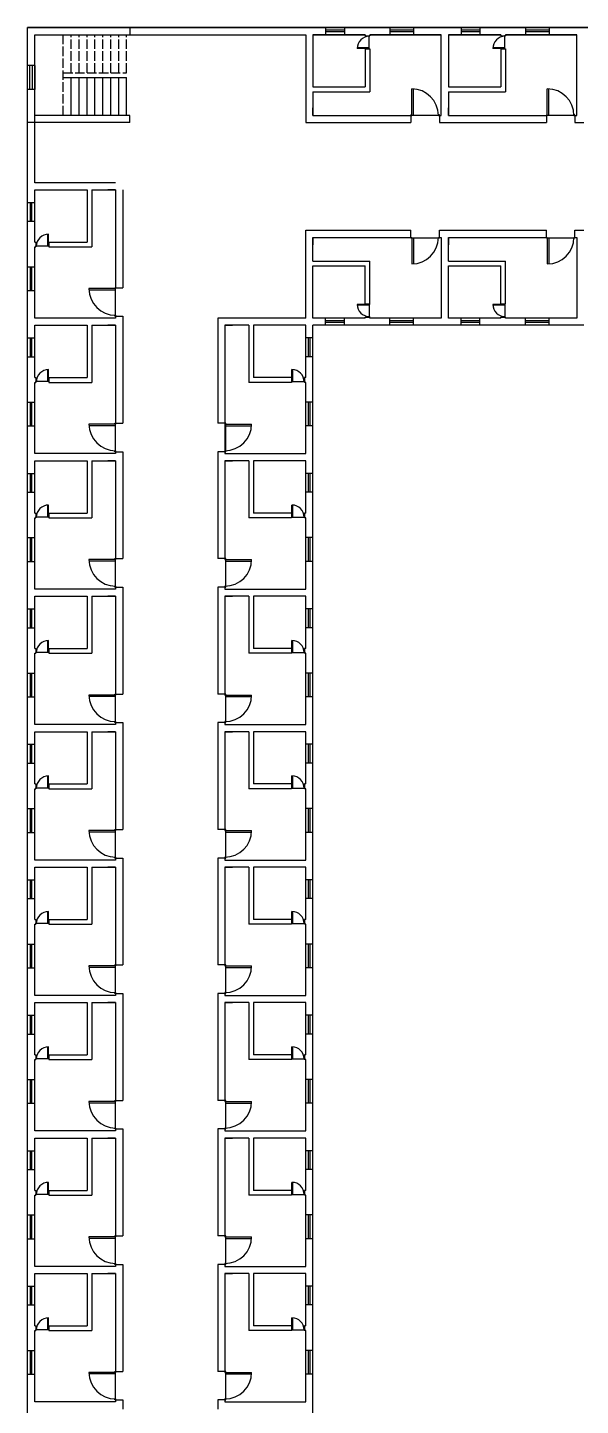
# Model space of a CAD drawing. Header units: inches. Extents: x 2900 to 18472, y 1216 to 4690.
# Drawn here: x 16672 to 17369, y 2832 to 4571 of the extents above; entities that cross this region are included whole.
import ezdxf

# ---------------------------------------------------------------- set-up
doc = ezdxf.new("R2010")
doc.units = ezdxf.units.IN
doc.header["$MEASUREMENT"] = 0
doc.linetypes.add('ACAD_ISO02W100', pattern=[15, 12, -3])
for name, color, linetype in [('Door', 32, 'Continuous'), ('Stairs', 3, 'Continuous'), ('Ventilator', 160, 'Continuous'), ('Windows', 10, 'Continuous')]:
    doc.layers.add(name, color=color, linetype=linetype)

msp = doc.modelspace()

# ---------------------------------------------------------------- linework, layer by layer
for p, q in [((16671.841, 4570.8757), (18471.841, 4570.8757)), ((16671.841, 1570.4378), (16671.841, 4570.8757)), ((18471.841, 4570.8757), (16671.841, 4570.8757)), ((16680.841, 4471), (16680.841, 4561.8757)), ((17022.841, 4561.8757), (17022.841, 4450.8757)), ((17097.841, 4561.8757), (17031.841, 4561.8757)), ((17031.841, 4561.8757), (17031.841, 4531.8757)), ((17031.841, 4561.8757), (17031.841, 4495.8757)), ((17097.841, 4561.8757), (17097.841, 4560.4089)), ((17097.841, 4560.4089), (17103.841, 4560.4089)), ((17103.841, 4561.8757), (17103.841, 4560.4089)), ((17268.841, 4561.8757), (17268.841, 4560.4089)), ((17268.841, 4560.4089), (17274.841, 4560.4089)), ((17274.841, 4561.8757), (17274.841, 4560.4089)), ((17097.841, 4543.8757), (17097.841, 4495.8757)), ((17097.841, 4543.8757), (17103.841, 4543.8757)), ((17103.841, 4543.8757), (17103.841, 4489.8757)), ((17268.841, 4543.8757), (17268.841, 4495.8757)), ((17268.841, 4543.8757), (17274.841, 4543.8757)), ((17274.841, 4543.8757), (17274.841, 4489.8757)), ((17031.841, 4535.3305), (17031.841, 4531.8757)), ((17031.841, 4495.8757), (17097.841, 4495.8757)), ((17031.841, 4489.8757), (17103.841, 4489.8757)), ((17202.841, 4495.8757), (17268.841, 4495.8757)), ((17202.841, 4489.8757), (17274.841, 4489.8757)), ((17031.841, 4459.8757), (17031.841, 4469.4232)), ((17155.347, 4459.8757), (17155.347, 4450.8757)), ((17191.347, 4459.8757), (17191.347, 4450.8757)), ((17202.841, 4459.8757), (17202.841, 4469.4232)), ((17326.347, 4459.8757), (17326.347, 4450.8757)), ((17362.347, 4459.8757), (17362.347, 4450.8757)), ((16746.841, 4366), (16746.841, 4300)), ((16752.841, 4366), (16752.841, 4294)), ((16782.841, 4366), (16773.2934, 4366)), ((17022.841, 4204), (17022.841, 4315)), ((17155.347, 4306), (17155.347, 4315)), ((17191.347, 4306), (17191.347, 4315)), ((17326.347, 4306), (17326.347, 4315)), ((17362.347, 4306), (17362.347, 4315)), ((16680.841, 4300), (16682.3078, 4300)), ((16682.3078, 4300), (16682.3078, 4294)), ((16698.841, 4300), (16746.841, 4300)), ((16698.841, 4300), (16698.841, 4294)), ((17031.841, 4306), (17031.841, 4296.4524)), ((17202.841, 4306), (17202.841, 4296.4524)), ((16680.841, 4294), (16682.3078, 4294)), ((16698.841, 4294), (16752.841, 4294)), ((17031.841, 4276), (17103.841, 4276)), ((17031.841, 4204), (17031.841, 4270)), ((17031.841, 4270), (17097.841, 4270)), ((17097.841, 4222), (17097.841, 4270)), ((17103.841, 4222), (17103.841, 4276)), ((17202.841, 4276), (17274.841, 4276)), ((17202.841, 4270), (17268.841, 4270)), ((17268.841, 4222), (17268.841, 4270)), ((17274.841, 4222), (17274.841, 4276)), ((16782.841, 4242.494), (16791.841, 4242.494)), ((17031.841, 4204), (17031.841, 4234)), ((17031.841, 4230.5452), (17031.841, 4234)), ((17097.841, 4222), (17103.841, 4222)), ((17268.841, 4222), (17274.841, 4222)), ((16746.841, 4195), (16746.841, 4129)), ((16752.841, 4195), (16752.841, 4123)), ((16782.841, 4195), (16773.2934, 4195)), ((16782.841, 4206.494), (16791.841, 4206.494)), ((17022.841, 4204), (16911.841, 4204)), ((16920.841, 4195), (16930.3886, 4195)), ((16950.841, 4195), (16950.841, 4123)), ((16956.841, 4195), (16956.841, 4129)), ((17022.841, 4195), (16992.841, 4195)), ((17022.841, 4129), (17022.841, 4195)), ((17097.841, 4204), (17031.841, 4204)), ((17097.841, 4204), (17097.841, 4205.4668)), ((17097.841, 4205.4668), (17103.841, 4205.4668)), ((17103.841, 4204), (17103.841, 4205.4668)), ((17268.841, 4204), (17268.841, 4205.4668)), ((17268.841, 4205.4668), (17274.841, 4205.4668)), ((17274.841, 4204), (17274.841, 4205.4668)), ((17031.841, 2032), (17031.841, 4179.1055)), ((16680.841, 4129), (16682.3078, 4129)), ((16680.841, 4123), (16682.3078, 4123)), ((16682.3078, 4129), (16682.3078, 4123)), ((16698.841, 4129), (16746.841, 4129)), ((16698.841, 4129), (16698.841, 4123)), ((16698.841, 4123), (16752.841, 4123)), ((17004.841, 4123), (16950.841, 4123)), ((17004.841, 4129), (16956.841, 4129)), ((17004.841, 4129), (17004.841, 4123)), ((17022.841, 4129), (17021.3742, 4129)), ((17021.3742, 4129), (17021.3742, 4123)), ((17022.841, 4123), (17021.3742, 4123)), ((16782.841, 4071.494), (16791.841, 4071.494)), ((16920.841, 4071.494), (16911.841, 4071.494)), ((16782.841, 4035.494), (16791.841, 4035.494)), ((16920.841, 4035.494), (16911.841, 4035.494)), ((16746.841, 4024), (16746.841, 3958)), ((16752.841, 4024), (16752.841, 3952)), ((16782.841, 4024), (16773.2934, 4024)), ((16920.841, 4024), (16930.3886, 4024)), ((16950.841, 4024), (16950.841, 3952)), ((16956.841, 4024), (16956.841, 3958)), ((16680.841, 3958), (16682.3078, 3958)), ((16680.841, 3952), (16682.3078, 3952)), ((16682.3078, 3958), (16682.3078, 3952)), ((16698.841, 3958), (16746.841, 3958)), ((16698.841, 3958), (16698.841, 3952)), ((16698.841, 3952), (16752.841, 3952)), ((17004.841, 3952), (16950.841, 3952)), ((17004.841, 3958), (16956.841, 3958)), ((17004.841, 3958), (17004.841, 3952)), ((17022.841, 3958), (17021.3742, 3958)), ((17021.3742, 3958), (17021.3742, 3952)), ((17022.841, 3952), (17021.3742, 3952)), ((16782.841, 3900.494), (16791.841, 3900.494)), ((16920.841, 3900.494), (16911.841, 3900.494)), ((16782.841, 3864.494), (16791.841, 3864.494)), ((16920.841, 3864.494), (16911.841, 3864.494)), ((16746.841, 3853), (16746.841, 3787)), ((16752.841, 3853), (16752.841, 3781)), ((16782.841, 3853), (16773.2934, 3853)), ((16920.841, 3853), (16930.3886, 3853)), ((16950.841, 3853), (16950.841, 3781)), ((16956.841, 3853), (16956.841, 3787)), ((16680.841, 3787), (16682.3078, 3787)), ((16680.841, 3781), (16682.3078, 3781)), ((16682.3078, 3787), (16682.3078, 3781)), ((16698.841, 3787), (16746.841, 3787)), ((16698.841, 3787), (16698.841, 3781)), ((16698.841, 3781), (16752.841, 3781)), ((17004.841, 3781), (16950.841, 3781)), ((17004.841, 3787), (16956.841, 3787)), ((17004.841, 3787), (17004.841, 3781)), ((17022.841, 3787), (17021.3742, 3787)), ((17021.3742, 3787), (17021.3742, 3781)), ((17022.841, 3781), (17021.3742, 3781)), ((16782.841, 3729.494), (16791.841, 3729.494)), ((16920.841, 3729.494), (16911.841, 3729.494)), ((16782.841, 3693.494), (16791.841, 3693.494)), ((16920.841, 3693.494), (16911.841, 3693.494)), ((16746.841, 3682), (16746.841, 3616)), ((16752.841, 3682), (16752.841, 3610)), ((16782.841, 3682), (16773.2934, 3682)), ((16920.841, 3682), (16930.3886, 3682)), ((16950.841, 3682), (16950.841, 3610)), ((16956.841, 3682), (16956.841, 3616)), ((16680.841, 3616), (16682.3078, 3616)), ((16680.841, 3610), (16682.3078, 3610)), ((16682.3078, 3616), (16682.3078, 3610)), ((16698.841, 3616), (16746.841, 3616)), ((16698.841, 3616), (16698.841, 3610)), ((16698.841, 3610), (16752.841, 3610)), ((17004.841, 3610), (16950.841, 3610)), ((17004.841, 3616), (16956.841, 3616)), ((17004.841, 3616), (17004.841, 3610)), ((17022.841, 3616), (17021.3742, 3616)), ((17021.3742, 3616), (17021.3742, 3610)), ((17022.841, 3610), (17021.3742, 3610)), ((16782.841, 3558.494), (16791.841, 3558.494)), ((16920.841, 3558.494), (16911.841, 3558.494)), ((16782.841, 3522.494), (16791.841, 3522.494)), ((16920.841, 3522.494), (16911.841, 3522.494)), ((16746.841, 3511), (16746.841, 3445)), ((16752.841, 3511), (16752.841, 3439)), ((16782.841, 3511), (16773.2934, 3511)), ((16920.841, 3511), (16930.3886, 3511)), ((16950.841, 3511), (16950.841, 3439)), ((16956.841, 3511), (16956.841, 3445)), ((16680.841, 3445), (16682.3078, 3445)), ((16682.3078, 3445), (16682.3078, 3439)), ((16698.841, 3445), (16746.841, 3445)), ((16698.841, 3445), (16698.841, 3439)), ((17004.841, 3445), (16956.841, 3445)), ((17004.841, 3445), (17004.841, 3439)), ((17022.841, 3445), (17021.3742, 3445)), ((17021.3742, 3445), (17021.3742, 3439)), ((16680.841, 3439), (16682.3078, 3439)), ((16698.841, 3439), (16752.841, 3439)), ((17004.841, 3439), (16950.841, 3439)), ((17022.841, 3439), (17021.3742, 3439)), ((16782.841, 3387.494), (16791.841, 3387.494)), ((16920.841, 3387.494), (16911.841, 3387.494)), ((16746.841, 3340), (16746.841, 3274)), ((16752.841, 3340), (16752.841, 3268)), ((16782.841, 3340), (16773.2934, 3340)), ((16782.841, 3351.494), (16791.841, 3351.494)), ((16920.841, 3351.494), (16911.841, 3351.494)), ((16920.841, 3340), (16930.3886, 3340)), ((16950.841, 3340), (16950.841, 3268)), ((16956.841, 3340), (16956.841, 3274)), ((16680.841, 3274), (16682.3078, 3274)), ((16682.3078, 3274), (16682.3078, 3268)), ((16698.841, 3274), (16746.841, 3274)), ((16698.841, 3274), (16698.841, 3268)), ((17004.841, 3274), (16956.841, 3274)), ((17004.841, 3274), (17004.841, 3268)), ((17022.841, 3274), (17021.3742, 3274)), ((17021.3742, 3274), (17021.3742, 3268)), ((16680.841, 3268), (16682.3078, 3268)), ((16698.841, 3268), (16752.841, 3268)), ((17004.841, 3268), (16950.841, 3268)), ((17022.841, 3268), (17021.3742, 3268)), ((16782.841, 3216.494), (16791.841, 3216.494)), ((16920.841, 3216.494), (16911.841, 3216.494)), ((16746.841, 3169), (16746.841, 3103)), ((16752.841, 3169), (16752.841, 3097)), ((16782.841, 3169), (16773.2934, 3169)), ((16782.841, 3180.494), (16791.841, 3180.494)), ((16920.841, 3180.494), (16911.841, 3180.494)), ((16920.841, 3169), (16930.3886, 3169)), ((16950.841, 3169), (16950.841, 3097)), ((16956.841, 3169), (16956.841, 3103)), ((16680.841, 3103), (16682.3078, 3103)), ((16680.841, 3097), (16682.3078, 3097)), ((16682.3078, 3103), (16682.3078, 3097)), ((16698.841, 3103), (16746.841, 3103)), ((16698.841, 3103), (16698.841, 3097)), ((16698.841, 3097), (16752.841, 3097)), ((17004.841, 3097), (16950.841, 3097)), ((17004.841, 3103), (16956.841, 3103)), ((17004.841, 3103), (17004.841, 3097)), ((17022.841, 3103), (17021.3742, 3103)), ((17021.3742, 3103), (17021.3742, 3097)), ((17022.841, 3097), (17021.3742, 3097)), ((16782.841, 3045.494), (16791.841, 3045.494)), ((16920.841, 3045.494), (16911.841, 3045.494)), ((16782.841, 3009.494), (16791.841, 3009.494)), ((16920.841, 3009.494), (16911.841, 3009.494)), ((16746.841, 2998), (16746.841, 2932)), ((16752.841, 2998), (16752.841, 2926)), ((16782.841, 2998), (16773.2934, 2998)), ((16920.841, 2998), (16930.3886, 2998)), ((16950.841, 2998), (16950.841, 2926)), ((16956.841, 2998), (16956.841, 2932)), ((16680.841, 2932), (16682.3078, 2932)), ((16680.841, 2926), (16682.3078, 2926)), ((16682.3078, 2932), (16682.3078, 2926)), ((16698.841, 2932), (16746.841, 2932)), ((16698.841, 2932), (16698.841, 2926)), ((16698.841, 2926), (16752.841, 2926)), ((17004.841, 2926), (16950.841, 2926)), ((17004.841, 2932), (16956.841, 2932)), ((17004.841, 2932), (17004.841, 2926)), ((17022.841, 2932), (17021.3742, 2932)), ((17021.3742, 2932), (17021.3742, 2926)), ((17022.841, 2926), (17021.3742, 2926)), ((16782.841, 2874.494), (16791.841, 2874.494)), ((16920.841, 2874.494), (16911.841, 2874.494)), ((16782.841, 2838.494), (16791.841, 2838.494)), ((16920.841, 2838.494), (16911.841, 2838.494))]:
    msp.add_line(p, q)
for points in [[(16680.841, 4561.8757), (16746.841, 4561.8757)], [(16752.841, 4561.8757), (16782.841, 4561.8757)], [(16791.841, 4561.8757), (16920.841, 4561.8757)], [(16920.841, 4570.8757), (18111.841, 4570.8757)], [(16920.841, 4561.8757), (17022.841, 4561.8757)], [(17202.841, 4570.8757), (17031.841, 4570.8757)], [(17031.841, 4561.8757), (17097.841, 4561.8757)], [(17103.841, 4561.8757), (17193.841, 4561.8757)], [(17193.841, 4459.8757), (17193.841, 4561.8757), (17103.841, 4561.8757)], [(17373.841, 4570.8757), (17202.841, 4570.8757)], [(17202.841, 4561.8757), (17268.841, 4561.8757)], [(17268.841, 4561.8757), (17202.841, 4561.8757), (17202.841, 4531.8757)], [(17202.841, 4561.8757), (17202.841, 4495.8757)], [(17274.841, 4561.8757), (17364.841, 4561.8757)], [(17364.841, 4459.8757), (17364.841, 4561.8757), (17274.841, 4561.8757)], [(16671.841, 4366), (16671.841, 4537)], [(17202.841, 4535.3305), (17202.841, 4531.8757)], [(17031.841, 4489.8757), (17031.841, 4459.8757)], [(17202.841, 4489.8757), (17202.841, 4459.8757)], [(16782.841, 4375), (16680.841, 4375), (16680.841, 4465)], [(17031.841, 4469.4232), (17031.841, 4459.8757), (17103.841, 4459.8757)], [(17103.841, 4459.8757), (17156.5689, 4459.8757)], [(17190.1457, 4459.8757), (17193.841, 4459.8757)], [(17202.841, 4469.4232), (17202.841, 4459.8757), (17274.841, 4459.8757)], [(17274.841, 4459.8757), (17327.5689, 4459.8757)], [(17361.1457, 4459.8757), (17364.841, 4459.8757)], [(17022.841, 4450.8757), (17155.347, 4450.8757)], [(17191.347, 4450.8757), (17202.841, 4450.8757)], [(17202.841, 4450.8757), (17326.347, 4450.8757)], [(17362.347, 4450.8757), (17373.841, 4450.8757)], [(16671.841, 4195), (16671.841, 4366)], [(16680.841, 4300), (16680.841, 4366), (16710.841, 4366)], [(16680.841, 4366), (16746.841, 4366)], [(16707.3862, 4366), (16710.841, 4366)], [(16752.841, 4366), (16782.841, 4366)], [(16773.2934, 4366), (16782.841, 4366), (16782.841, 4294)], [(16791.841, 4366), (16791.841, 4242.494)], [(17022.841, 4315), (17155.347, 4315)], [(17191.347, 4315), (17202.841, 4315)], [(17202.841, 4315), (17326.347, 4315)], [(17362.347, 4315), (17373.841, 4315)], [(17031.841, 4276), (17031.841, 4306)], [(17031.841, 4296.4524), (17031.841, 4306), (17103.841, 4306)], [(17193.841, 4306), (17193.841, 4204), (17103.841, 4204)], [(17103.841, 4306), (17156.5689, 4306)], [(17190.1457, 4306), (17193.841, 4306)], [(17202.841, 4276), (17202.841, 4306)], [(17202.841, 4296.4524), (17202.841, 4306), (17274.841, 4306)], [(17364.841, 4306), (17364.841, 4204), (17274.841, 4204)], [(17274.841, 4306), (17327.5689, 4306)], [(17361.1457, 4306), (17364.841, 4306)], [(16782.841, 4204), (16680.841, 4204), (16680.841, 4294)], [(16782.841, 4294), (16782.841, 4241.2721)], [(17202.841, 4204), (17202.841, 4270)], [(17268.841, 4204), (17202.841, 4204), (17202.841, 4234)], [(17202.841, 4230.5452), (17202.841, 4234)], [(16671.841, 4024), (16671.841, 4195)], [(16680.841, 4129), (16680.841, 4195), (16710.841, 4195)], [(16680.841, 4195), (16746.841, 4195)], [(16707.3862, 4195), (16710.841, 4195)], [(16752.841, 4195), (16782.841, 4195)], [(16773.2934, 4195), (16782.841, 4195), (16782.841, 4123)], [(16782.841, 4207.6953), (16782.841, 4204)], [(16791.841, 4206.494), (16791.841, 4195)], [(16791.841, 4195), (16791.841, 4071.494)], [(16911.841, 4204), (16911.841, 4195)], [(16911.841, 4195), (16911.841, 4071.494)], [(16950.841, 4195), (16920.841, 4195)], [(16920.841, 4195), (16920.841, 4195), (16920.841, 4033)], [(17022.841, 4195), (16956.841, 4195)], [(16996.2958, 4195), (16992.841, 4195)], [(17031.841, 4024), (17031.841, 4195)], [(17202.841, 4195), (17031.841, 4195)], [(17373.841, 4195), (17202.841, 4195)], [(16782.841, 4033), (16680.841, 4033), (16680.841, 4123)], [(16782.841, 4123), (16782.841, 4070.2721)], [(16920.841, 4033), (17022.841, 4033), (17022.841, 4123)], [(16920.841, 4123), (16920.841, 4070.2721)], [(16782.841, 4036.6953), (16782.841, 4033)], [(16791.841, 4035.494), (16791.841, 4024)], [(16911.841, 4035.494), (16911.841, 4024)], [(16920.841, 4036.6953), (16920.841, 4033)], [(16671.841, 3853), (16671.841, 4024)], [(16680.841, 3958), (16680.841, 4024), (16710.841, 4024)], [(16680.841, 4024), (16746.841, 4024)], [(16707.3862, 4024), (16710.841, 4024)], [(16752.841, 4024), (16782.841, 4024)], [(16773.2934, 4024), (16782.841, 4024), (16782.841, 3952)], [(16791.841, 4024), (16791.841, 3900.494)], [(16911.841, 4024), (16911.841, 3900.494)], [(16950.841, 4024), (16920.841, 4024)], [(16930.3886, 4024), (16920.841, 4024), (16920.841, 3952)], [(17022.841, 4024), (16956.841, 4024)], [(17022.841, 3958), (17022.841, 4024), (16992.841, 4024)], [(16996.2958, 4024), (16992.841, 4024)], [(17031.841, 3853), (17031.841, 4024)], [(16782.841, 3862), (16680.841, 3862), (16680.841, 3952)], [(16782.841, 3952), (16782.841, 3899.2721)], [(16920.841, 3862), (17022.841, 3862), (17022.841, 3952)], [(16920.841, 3952), (16920.841, 3899.2721)], [(16782.841, 3865.6953), (16782.841, 3862)], [(16791.841, 3864.494), (16791.841, 3853)], [(16911.841, 3864.494), (16911.841, 3853)], [(16920.841, 3865.6953), (16920.841, 3862)], [(16671.841, 3682), (16671.841, 3853)], [(16680.841, 3787), (16680.841, 3853), (16710.841, 3853)], [(16680.841, 3853), (16746.841, 3853)], [(16707.3862, 3853), (16710.841, 3853)], [(16752.841, 3853), (16782.841, 3853)], [(16773.2934, 3853), (16782.841, 3853), (16782.841, 3781)], [(16791.841, 3853), (16791.841, 3729.494)], [(16911.841, 3853), (16911.841, 3729.494)], [(16950.841, 3853), (16920.841, 3853)], [(16930.3886, 3853), (16920.841, 3853), (16920.841, 3781)], [(17022.841, 3853), (16956.841, 3853)], [(17022.841, 3787), (17022.841, 3853), (16992.841, 3853)], [(16996.2958, 3853), (16992.841, 3853)], [(17031.841, 3682), (17031.841, 3853)], [(16782.841, 3691), (16680.841, 3691), (16680.841, 3781)], [(16782.841, 3781), (16782.841, 3728.2721)], [(16920.841, 3691), (17022.841, 3691), (17022.841, 3781)], [(16920.841, 3781), (16920.841, 3728.2721)], [(16782.841, 3694.6953), (16782.841, 3691)], [(16791.841, 3693.494), (16791.841, 3682)], [(16911.841, 3693.494), (16911.841, 3682)], [(16920.841, 3694.6953), (16920.841, 3691)], [(16671.841, 3511), (16671.841, 3682)], [(16680.841, 3616), (16680.841, 3682), (16710.841, 3682)], [(16680.841, 3682), (16746.841, 3682)], [(16707.3862, 3682), (16710.841, 3682)], [(16752.841, 3682), (16782.841, 3682)], [(16773.2934, 3682), (16782.841, 3682), (16782.841, 3610)], [(16791.841, 3682), (16791.841, 3558.494)], [(16911.841, 3682), (16911.841, 3558.494)], [(16950.841, 3682), (16920.841, 3682)], [(16930.3886, 3682), (16920.841, 3682), (16920.841, 3610)], [(17022.841, 3682), (16956.841, 3682)], [(17022.841, 3616), (17022.841, 3682), (16992.841, 3682)], [(16996.2958, 3682), (16992.841, 3682)], [(17031.841, 3511), (17031.841, 3682)], [(16782.841, 3520), (16680.841, 3520), (16680.841, 3610)], [(16782.841, 3610), (16782.841, 3557.2721)], [(16920.841, 3520), (17022.841, 3520), (17022.841, 3610)], [(16920.841, 3610), (16920.841, 3557.2721)], [(16782.841, 3523.6953), (16782.841, 3520)], [(16791.841, 3522.494), (16791.841, 3511)], [(16911.841, 3522.494), (16911.841, 3511)], [(16920.841, 3523.6953), (16920.841, 3520)], [(16671.841, 3340), (16671.841, 3511)], [(16680.841, 3445), (16680.841, 3511), (16710.841, 3511)], [(16680.841, 3511), (16746.841, 3511)], [(16707.3862, 3511), (16710.841, 3511)], [(16752.841, 3511), (16782.841, 3511)], [(16773.2934, 3511), (16782.841, 3511), (16782.841, 3439)], [(16791.841, 3511), (16791.841, 3387.494)], [(16911.841, 3511), (16911.841, 3387.494)], [(16950.841, 3511), (16920.841, 3511)], [(16930.3886, 3511), (16920.841, 3511), (16920.841, 3439)], [(17022.841, 3511), (16956.841, 3511)], [(17022.841, 3445), (17022.841, 3511), (16992.841, 3511)], [(16996.2958, 3511), (16992.841, 3511)], [(17031.841, 3340), (17031.841, 3511)], [(16782.841, 3349), (16680.841, 3349), (16680.841, 3439)], [(16782.841, 3439), (16782.841, 3386.2721)], [(16920.841, 3349), (17022.841, 3349), (17022.841, 3439)], [(16920.841, 3439), (16920.841, 3386.2721)], [(16671.841, 3169), (16671.841, 3340)], [(16680.841, 3274), (16680.841, 3340), (16710.841, 3340)], [(16680.841, 3340), (16746.841, 3340)], [(16707.3862, 3340), (16710.841, 3340)], [(16752.841, 3340), (16782.841, 3340)], [(16773.2934, 3340), (16782.841, 3340), (16782.841, 3268)], [(16782.841, 3352.6953), (16782.841, 3349)], [(16791.841, 3351.494), (16791.841, 3340)], [(16791.841, 3340), (16791.841, 3216.494)], [(16911.841, 3351.494), (16911.841, 3340)], [(16911.841, 3340), (16911.841, 3216.494)], [(16920.841, 3352.6953), (16920.841, 3349)], [(16950.841, 3340), (16920.841, 3340)], [(16930.3886, 3340), (16920.841, 3340), (16920.841, 3268)], [(17022.841, 3340), (16956.841, 3340)], [(17022.841, 3274), (17022.841, 3340), (16992.841, 3340)], [(16996.2958, 3340), (16992.841, 3340)], [(17031.841, 3169), (17031.841, 3340)], [(16782.841, 3178), (16680.841, 3178), (16680.841, 3268)], [(16782.841, 3268), (16782.841, 3215.2721)], [(16920.841, 3178), (17022.841, 3178), (17022.841, 3268)], [(16920.841, 3268), (16920.841, 3215.2721)], [(16671.841, 2998), (16671.841, 3169)], [(16680.841, 3103), (16680.841, 3169), (16710.841, 3169)], [(16680.841, 3169), (16746.841, 3169)], [(16707.3862, 3169), (16710.841, 3169)], [(16752.841, 3169), (16782.841, 3169)], [(16773.2934, 3169), (16782.841, 3169), (16782.841, 3097)], [(16782.841, 3181.6953), (16782.841, 3178)], [(16791.841, 3180.494), (16791.841, 3169)], [(16791.841, 3169), (16791.841, 3045.494)], [(16911.841, 3180.494), (16911.841, 3169)], [(16911.841, 3169), (16911.841, 3045.494)], [(16920.841, 3181.6953), (16920.841, 3178)], [(16950.841, 3169), (16920.841, 3169)], [(16930.3886, 3169), (16920.841, 3169), (16920.841, 3097)], [(17022.841, 3169), (16956.841, 3169)], [(17022.841, 3103), (17022.841, 3169), (16992.841, 3169)], [(16996.2958, 3169), (16992.841, 3169)], [(17031.841, 2998), (17031.841, 3169)], [(16782.841, 3007), (16680.841, 3007), (16680.841, 3097)], [(16782.841, 3097), (16782.841, 3044.2721)], [(16920.841, 3007), (17022.841, 3007), (17022.841, 3097)], [(16920.841, 3097), (16920.841, 3044.2721)], [(16782.841, 3010.6953), (16782.841, 3007)], [(16791.841, 3009.494), (16791.841, 2998)], [(16911.841, 3009.494), (16911.841, 2998)], [(16920.841, 3010.6953), (16920.841, 3007)], [(16671.841, 2827), (16671.841, 2998)], [(16680.841, 2932), (16680.841, 2998), (16710.841, 2998)], [(16680.841, 2998), (16746.841, 2998)], [(16707.3862, 2998), (16710.841, 2998)], [(16752.841, 2998), (16782.841, 2998)], [(16773.2934, 2998), (16782.841, 2998), (16782.841, 2926)], [(16791.841, 2998), (16791.841, 2874.494)], [(16911.841, 2998), (16911.841, 2874.494)], [(16950.841, 2998), (16920.841, 2998)], [(16930.3886, 2998), (16920.841, 2998), (16920.841, 2926)], [(17022.841, 2998), (16956.841, 2998)], [(17022.841, 2932), (17022.841, 2998), (16992.841, 2998)], [(16996.2958, 2998), (16992.841, 2998)], [(17031.841, 2827), (17031.841, 2998)], [(16782.841, 2836), (16680.841, 2836), (16680.841, 2926)], [(16782.841, 2926), (16782.841, 2873.2721)], [(16920.841, 2836), (17022.841, 2836), (17022.841, 2926)], [(16920.841, 2926), (16920.841, 2873.2721)], [(16782.841, 2839.6953), (16782.841, 2836)], [(16791.841, 2838.494), (16791.841, 2827)], [(16911.841, 2838.494), (16911.841, 2827)], [(16920.841, 2839.6953), (16920.841, 2836)]]:
    msp.add_lwpolyline(points)
at = {"layer": 'Door'}
for p, q in [((17102.9317, 4544.4369), (17102.9317, 4559.8477)), ((17273.9317, 4544.4369), (17273.9317, 4559.8477)), ((17102.9317, 4545.3554), (17087.7435, 4545.3554)), ((17102.9317, 4544.4369), (17087.7435, 4544.4369)), ((17273.9317, 4545.3554), (17258.7435, 4545.3554)), ((17273.9317, 4544.4369), (17258.7435, 4544.4369)), ((17156.5689, 4460.381), (17156.5689, 4493.4524)), ((17158.5689, 4460.381), (17158.5689, 4493.4524)), ((17327.5689, 4460.381), (17327.5689, 4493.4524)), ((17329.5689, 4460.381), (17329.5689, 4493.4524)), ((17156.5689, 4460.381), (17190.125, 4460.381)), ((17327.5689, 4460.381), (17361.125, 4460.381)), ((16697.3613, 4294.9093), (16697.3613, 4310.0975)), ((16698.2798, 4294.9093), (16698.2798, 4310.0975)), ((17156.5689, 4305.4947), (17156.5689, 4272.4233)), ((17156.5689, 4305.4947), (17190.125, 4305.4947)), ((17158.5689, 4305.4947), (17158.5689, 4272.4233)), ((17327.5689, 4305.4947), (17327.5689, 4272.4233)), ((17327.5689, 4305.4947), (17361.125, 4305.4947)), ((17329.5689, 4305.4947), (17329.5689, 4272.4233)), ((16698.2798, 4294.9093), (16682.869, 4294.9093)), ((16782.3357, 4241.2721), (16749.2643, 4241.2721)), ((16782.3357, 4239.2721), (16749.2643, 4239.2721)), ((16782.3357, 4241.2721), (16782.3357, 4207.716)), ((17102.9317, 4221.4388), (17087.7435, 4221.4388)), ((17102.9317, 4220.5203), (17087.7435, 4220.5203)), ((17102.9317, 4221.4388), (17102.9317, 4206.028)), ((17273.9317, 4221.4388), (17258.7435, 4221.4388)), ((17273.9317, 4220.5203), (17258.7435, 4220.5203)), ((17273.9317, 4221.4388), (17273.9317, 4206.028)), ((16698.2798, 4123.9093), (16682.869, 4123.9093)), ((16697.3613, 4123.9093), (16697.3613, 4139.0975)), ((16698.2798, 4123.9093), (16698.2798, 4139.0975)), ((17005.4022, 4123.9093), (17005.4022, 4139.0975)), ((17005.4022, 4123.9093), (17020.813, 4123.9093)), ((17006.3207, 4123.9093), (17006.3207, 4139.0975)), ((16782.3357, 4070.2721), (16749.2643, 4070.2721)), ((16782.3357, 4070.2721), (16782.3357, 4036.716)), ((16921.3463, 4070.2721), (16954.4178, 4070.2721)), ((16921.3463, 4070.2721), (16921.3463, 4036.716)), ((16782.3357, 4068.2721), (16749.2643, 4068.2721)), ((16921.3463, 4068.2721), (16954.4178, 4068.2721)), ((16697.3613, 3952.9093), (16697.3613, 3968.0975)), ((16698.2798, 3952.9093), (16698.2798, 3968.0975)), ((17005.4022, 3952.9093), (17005.4022, 3968.0975)), ((17006.3207, 3952.9093), (17006.3207, 3968.0975)), ((16698.2798, 3952.9093), (16682.869, 3952.9093)), ((17005.4022, 3952.9093), (17020.813, 3952.9093)), ((16782.3357, 3899.2721), (16749.2643, 3899.2721)), ((16782.3357, 3897.2721), (16749.2643, 3897.2721)), ((16782.3357, 3899.2721), (16782.3357, 3865.716)), ((16921.3463, 3899.2721), (16954.4178, 3899.2721)), ((16921.3463, 3899.2721), (16921.3463, 3865.716)), ((16921.3463, 3897.2721), (16954.4178, 3897.2721)), ((16697.3613, 3781.9093), (16697.3613, 3797.0975)), ((16698.2798, 3781.9093), (16698.2798, 3797.0975)), ((17005.4022, 3781.9093), (17005.4022, 3797.0975)), ((17006.3207, 3781.9093), (17006.3207, 3797.0975)), ((16698.2798, 3781.9093), (16682.869, 3781.9093)), ((17005.4022, 3781.9093), (17020.813, 3781.9093)), ((16782.3357, 3728.2721), (16749.2643, 3728.2721)), ((16782.3357, 3726.2721), (16749.2643, 3726.2721)), ((16782.3357, 3728.2721), (16782.3357, 3694.716)), ((16921.3463, 3728.2721), (16954.4178, 3728.2721)), ((16921.3463, 3728.2721), (16921.3463, 3694.716)), ((16921.3463, 3726.2721), (16954.4178, 3726.2721)), ((16697.3613, 3610.9093), (16697.3613, 3626.0975)), ((16698.2798, 3610.9093), (16698.2798, 3626.0975)), ((17005.4022, 3610.9093), (17005.4022, 3626.0975)), ((17006.3207, 3610.9093), (17006.3207, 3626.0975)), ((16698.2798, 3610.9093), (16682.869, 3610.9093)), ((17005.4022, 3610.9093), (17020.813, 3610.9093)), ((16782.3357, 3557.2721), (16749.2643, 3557.2721)), ((16782.3357, 3555.2721), (16749.2643, 3555.2721)), ((16782.3357, 3557.2721), (16782.3357, 3523.716)), ((16921.3463, 3557.2721), (16954.4178, 3557.2721)), ((16921.3463, 3557.2721), (16921.3463, 3523.716)), ((16921.3463, 3555.2721), (16954.4178, 3555.2721)), ((16697.3613, 3439.9093), (16697.3613, 3455.0975)), ((16698.2798, 3439.9093), (16698.2798, 3455.0975)), ((17005.4022, 3439.9093), (17005.4022, 3455.0975)), ((17006.3207, 3439.9093), (17006.3207, 3455.0975)), ((16698.2798, 3439.9093), (16682.869, 3439.9093)), ((17005.4022, 3439.9093), (17020.813, 3439.9093)), ((16782.3357, 3386.2721), (16749.2643, 3386.2721)), ((16782.3357, 3384.2721), (16749.2643, 3384.2721)), ((16782.3357, 3386.2721), (16782.3357, 3352.716)), ((16921.3463, 3386.2721), (16954.4178, 3386.2721)), ((16921.3463, 3386.2721), (16921.3463, 3352.716)), ((16921.3463, 3384.2721), (16954.4178, 3384.2721)), ((16697.3613, 3268.9093), (16697.3613, 3284.0975)), ((16698.2798, 3268.9093), (16698.2798, 3284.0975)), ((17005.4022, 3268.9093), (17005.4022, 3284.0975)), ((17006.3207, 3268.9093), (17006.3207, 3284.0975)), ((16698.2798, 3268.9093), (16682.869, 3268.9093)), ((17005.4022, 3268.9093), (17020.813, 3268.9093)), ((16782.3357, 3215.2721), (16749.2643, 3215.2721)), ((16782.3357, 3213.2721), (16749.2643, 3213.2721)), ((16782.3357, 3215.2721), (16782.3357, 3181.716)), ((16921.3463, 3215.2721), (16954.4178, 3215.2721)), ((16921.3463, 3215.2721), (16921.3463, 3181.716)), ((16921.3463, 3213.2721), (16954.4178, 3213.2721)), ((16698.2798, 3097.9093), (16682.869, 3097.9093)), ((16697.3613, 3097.9093), (16697.3613, 3113.0975)), ((16698.2798, 3097.9093), (16698.2798, 3113.0975)), ((17005.4022, 3097.9093), (17005.4022, 3113.0975)), ((17005.4022, 3097.9093), (17020.813, 3097.9093)), ((17006.3207, 3097.9093), (17006.3207, 3113.0975)), ((16782.3357, 3044.2721), (16749.2643, 3044.2721)), ((16782.3357, 3044.2721), (16782.3357, 3010.716)), ((16921.3463, 3044.2721), (16954.4178, 3044.2721)), ((16921.3463, 3044.2721), (16921.3463, 3010.716)), ((16782.3357, 3042.2721), (16749.2643, 3042.2721)), ((16921.3463, 3042.2721), (16954.4178, 3042.2721)), ((16697.3613, 2926.9093), (16697.3613, 2942.0975)), ((16698.2798, 2926.9093), (16698.2798, 2942.0975)), ((17005.4022, 2926.9093), (17005.4022, 2942.0975)), ((17006.3207, 2926.9093), (17006.3207, 2942.0975)), ((16698.2798, 2926.9093), (16682.869, 2926.9093)), ((17005.4022, 2926.9093), (17020.813, 2926.9093)), ((16782.3357, 2873.2721), (16749.2643, 2873.2721)), ((16782.3357, 2871.2721), (16749.2643, 2871.2721)), ((16782.3357, 2873.2721), (16782.3357, 2839.716)), ((16921.3463, 2873.2721), (16954.4178, 2873.2721)), ((16921.3463, 2873.2721), (16921.3463, 2839.716)), ((16921.3463, 2871.2721), (16954.4178, 2871.2721))]:
    msp.add_line(p, q, dxfattribs=at)
for points in [[(17102.6997, 4559.8477), (17103.1638, 4559.8477), (17103.1638, 4560.4089), (17102.6997, 4560.4089)], [(17273.6997, 4559.8477), (17274.1638, 4559.8477), (17274.1638, 4560.4089), (17273.6997, 4560.4089)], [(17102.6997, 4543.8757), (17103.1638, 4543.8757), (17103.1638, 4544.4369), (17102.6997, 4544.4369)], [(17273.6997, 4543.8757), (17274.1638, 4543.8757), (17274.1638, 4544.4369), (17273.6997, 4544.4369)], [(17155.347, 4460.8863), (17155.347, 4459.8757), (17156.5689, 4459.8757), (17156.5689, 4460.8863)], [(17190.125, 4460.8863), (17190.125, 4459.8757), (17191.347, 4459.8757), (17191.347, 4460.8863)], [(17326.347, 4460.8863), (17326.347, 4459.8757), (17327.5689, 4459.8757), (17327.5689, 4460.8863)], [(17361.125, 4460.8863), (17361.125, 4459.8757), (17362.347, 4459.8757), (17362.347, 4460.8863)], [(17155.347, 4304.9894), (17155.347, 4306), (17156.5689, 4306), (17156.5689, 4304.9894)], [(17190.125, 4304.9894), (17190.125, 4306), (17191.347, 4306), (17191.347, 4304.9894)], [(17326.347, 4304.9894), (17326.347, 4306), (17327.5689, 4306), (17327.5689, 4304.9894)], [(17361.125, 4304.9894), (17361.125, 4306), (17362.347, 4306), (17362.347, 4304.9894)], [(16682.869, 4295.1413), (16682.869, 4294.6772), (16682.3078, 4294.6772), (16682.3078, 4295.1413)], [(16698.841, 4295.1413), (16698.841, 4294.6772), (16698.2798, 4294.6772), (16698.2798, 4295.1413)], [(16781.8304, 4242.494), (16782.841, 4242.494), (16782.841, 4241.2721), (16781.8304, 4241.2721)], [(17102.6997, 4222), (17103.1638, 4222), (17103.1638, 4221.4388), (17102.6997, 4221.4388)], [(17273.6997, 4222), (17274.1638, 4222), (17274.1638, 4221.4388), (17273.6997, 4221.4388)], [(16781.8304, 4207.716), (16782.841, 4207.716), (16782.841, 4206.494), (16781.8304, 4206.494)], [(17102.6997, 4206.028), (17103.1638, 4206.028), (17103.1638, 4205.4668), (17102.6997, 4205.4668)], [(17273.6997, 4206.028), (17274.1638, 4206.028), (17274.1638, 4205.4668), (17273.6997, 4205.4668)], [(16682.869, 4124.1413), (16682.869, 4123.6772), (16682.3078, 4123.6772), (16682.3078, 4124.1413)], [(16698.841, 4124.1413), (16698.841, 4123.6772), (16698.2798, 4123.6772), (16698.2798, 4124.1413)], [(17004.841, 4124.1413), (17004.841, 4123.6772), (17005.4022, 4123.6772), (17005.4022, 4124.1413)], [(17020.813, 4124.1413), (17020.813, 4123.6772), (17021.3742, 4123.6772), (17021.3742, 4124.1413)], [(16781.8304, 4071.494), (16782.841, 4071.494), (16782.841, 4070.2721), (16781.8304, 4070.2721)], [(16921.8516, 4071.494), (16920.841, 4071.494), (16920.841, 4070.2721), (16921.8516, 4070.2721)], [(16781.8304, 4036.716), (16782.841, 4036.716), (16782.841, 4035.494), (16781.8304, 4035.494)], [(16921.8516, 4036.716), (16920.841, 4036.716), (16920.841, 4035.494), (16921.8516, 4035.494)], [(16682.869, 3953.1413), (16682.869, 3952.6772), (16682.3078, 3952.6772), (16682.3078, 3953.1413)], [(16698.841, 3953.1413), (16698.841, 3952.6772), (16698.2798, 3952.6772), (16698.2798, 3953.1413)], [(17004.841, 3953.1413), (17004.841, 3952.6772), (17005.4022, 3952.6772), (17005.4022, 3953.1413)], [(17020.813, 3953.1413), (17020.813, 3952.6772), (17021.3742, 3952.6772), (17021.3742, 3953.1413)], [(16781.8304, 3900.494), (16782.841, 3900.494), (16782.841, 3899.2721), (16781.8304, 3899.2721)], [(16921.8516, 3900.494), (16920.841, 3900.494), (16920.841, 3899.2721), (16921.8516, 3899.2721)], [(16781.8304, 3865.716), (16782.841, 3865.716), (16782.841, 3864.494), (16781.8304, 3864.494)], [(16921.8516, 3865.716), (16920.841, 3865.716), (16920.841, 3864.494), (16921.8516, 3864.494)], [(16682.869, 3782.1413), (16682.869, 3781.6772), (16682.3078, 3781.6772), (16682.3078, 3782.1413)], [(16698.841, 3782.1413), (16698.841, 3781.6772), (16698.2798, 3781.6772), (16698.2798, 3782.1413)], [(17004.841, 3782.1413), (17004.841, 3781.6772), (17005.4022, 3781.6772), (17005.4022, 3782.1413)], [(17020.813, 3782.1413), (17020.813, 3781.6772), (17021.3742, 3781.6772), (17021.3742, 3782.1413)], [(16781.8304, 3729.494), (16782.841, 3729.494), (16782.841, 3728.2721), (16781.8304, 3728.2721)], [(16921.8516, 3729.494), (16920.841, 3729.494), (16920.841, 3728.2721), (16921.8516, 3728.2721)], [(16781.8304, 3694.716), (16782.841, 3694.716), (16782.841, 3693.494), (16781.8304, 3693.494)], [(16921.8516, 3694.716), (16920.841, 3694.716), (16920.841, 3693.494), (16921.8516, 3693.494)], [(16682.869, 3611.1413), (16682.869, 3610.6772), (16682.3078, 3610.6772), (16682.3078, 3611.1413)], [(16698.841, 3611.1413), (16698.841, 3610.6772), (16698.2798, 3610.6772), (16698.2798, 3611.1413)], [(17004.841, 3611.1413), (17004.841, 3610.6772), (17005.4022, 3610.6772), (17005.4022, 3611.1413)], [(17020.813, 3611.1413), (17020.813, 3610.6772), (17021.3742, 3610.6772), (17021.3742, 3611.1413)], [(16781.8304, 3558.494), (16782.841, 3558.494), (16782.841, 3557.2721), (16781.8304, 3557.2721)], [(16921.8516, 3558.494), (16920.841, 3558.494), (16920.841, 3557.2721), (16921.8516, 3557.2721)], [(16781.8304, 3523.716), (16782.841, 3523.716), (16782.841, 3522.494), (16781.8304, 3522.494)], [(16921.8516, 3523.716), (16920.841, 3523.716), (16920.841, 3522.494), (16921.8516, 3522.494)], [(16682.869, 3440.1413), (16682.869, 3439.6772), (16682.3078, 3439.6772), (16682.3078, 3440.1413)], [(16698.841, 3440.1413), (16698.841, 3439.6772), (16698.2798, 3439.6772), (16698.2798, 3440.1413)], [(17004.841, 3440.1413), (17004.841, 3439.6772), (17005.4022, 3439.6772), (17005.4022, 3440.1413)], [(17020.813, 3440.1413), (17020.813, 3439.6772), (17021.3742, 3439.6772), (17021.3742, 3440.1413)], [(16781.8304, 3387.494), (16782.841, 3387.494), (16782.841, 3386.2721), (16781.8304, 3386.2721)], [(16921.8516, 3387.494), (16920.841, 3387.494), (16920.841, 3386.2721), (16921.8516, 3386.2721)], [(16781.8304, 3352.716), (16782.841, 3352.716), (16782.841, 3351.494), (16781.8304, 3351.494)], [(16921.8516, 3352.716), (16920.841, 3352.716), (16920.841, 3351.494), (16921.8516, 3351.494)], [(16682.869, 3269.1413), (16682.869, 3268.6772), (16682.3078, 3268.6772), (16682.3078, 3269.1413)], [(16698.841, 3269.1413), (16698.841, 3268.6772), (16698.2798, 3268.6772), (16698.2798, 3269.1413)], [(17004.841, 3269.1413), (17004.841, 3268.6772), (17005.4022, 3268.6772), (17005.4022, 3269.1413)], [(17020.813, 3269.1413), (17020.813, 3268.6772), (17021.3742, 3268.6772), (17021.3742, 3269.1413)], [(16781.8304, 3216.494), (16782.841, 3216.494), (16782.841, 3215.2721), (16781.8304, 3215.2721)], [(16921.8516, 3216.494), (16920.841, 3216.494), (16920.841, 3215.2721), (16921.8516, 3215.2721)], [(16781.8304, 3181.716), (16782.841, 3181.716), (16782.841, 3180.494), (16781.8304, 3180.494)], [(16921.8516, 3181.716), (16920.841, 3181.716), (16920.841, 3180.494), (16921.8516, 3180.494)], [(16682.869, 3098.1413), (16682.869, 3097.6772), (16682.3078, 3097.6772), (16682.3078, 3098.1413)], [(16698.841, 3098.1413), (16698.841, 3097.6772), (16698.2798, 3097.6772), (16698.2798, 3098.1413)], [(17004.841, 3098.1413), (17004.841, 3097.6772), (17005.4022, 3097.6772), (17005.4022, 3098.1413)], [(17020.813, 3098.1413), (17020.813, 3097.6772), (17021.3742, 3097.6772), (17021.3742, 3098.1413)], [(16781.8304, 3045.494), (16782.841, 3045.494), (16782.841, 3044.2721), (16781.8304, 3044.2721)], [(16921.8516, 3045.494), (16920.841, 3045.494), (16920.841, 3044.2721), (16921.8516, 3044.2721)], [(16781.8304, 3010.716), (16782.841, 3010.716), (16782.841, 3009.494), (16781.8304, 3009.494)], [(16921.8516, 3010.716), (16920.841, 3010.716), (16920.841, 3009.494), (16921.8516, 3009.494)], [(16682.869, 2927.1413), (16682.869, 2926.6772), (16682.3078, 2926.6772), (16682.3078, 2927.1413)], [(16698.841, 2927.1413), (16698.841, 2926.6772), (16698.2798, 2926.6772), (16698.2798, 2927.1413)], [(17004.841, 2927.1413), (17004.841, 2926.6772), (17005.4022, 2926.6772), (17005.4022, 2927.1413)], [(17020.813, 2927.1413), (17020.813, 2926.6772), (17021.3742, 2926.6772), (17021.3742, 2927.1413)], [(16781.8304, 2874.494), (16782.841, 2874.494), (16782.841, 2873.2721), (16781.8304, 2873.2721)], [(16921.8516, 2874.494), (16920.841, 2874.494), (16920.841, 2873.2721), (16921.8516, 2873.2721)], [(16781.8304, 2839.716), (16782.841, 2839.716), (16782.841, 2838.494), (16781.8304, 2838.494)], [(16921.8516, 2839.716), (16920.841, 2839.716), (16920.841, 2838.494), (16921.8516, 2838.494)]]:
    msp.add_lwpolyline(points, close=True, dxfattribs=at)
for centre, radius, start, end in [((17103.1638, 4544.4369), 15.4203, 90, 180), ((17274.1638, 4544.4369), 15.4203, 90, 180), ((17156.5689, 4459.8757), 33.5767, 0, 90), ((17327.5689, 4459.8757), 33.5767, 0, 90), ((16698.2798, 4294.6772), 15.4203, 90, 180), ((17156.5689, 4306), 33.5767, 270, 0), ((17327.5689, 4306), 33.5767, 270, 0), ((16782.841, 4241.2721), 33.5767, 180, 270), ((17103.1638, 4221.4388), 15.4203, 180, 270), ((17274.1638, 4221.4388), 15.4203, 180, 270), ((16698.2798, 4123.6772), 15.4203, 90, 180), ((17005.4022, 4123.6772), 15.4203, 0, 90), ((16782.841, 4070.2721), 33.5767, 180, 270), ((16920.841, 4070.2721), 33.5767, 270, 0), ((16698.2798, 3952.6772), 15.4203, 90, 180), ((17005.4022, 3952.6772), 15.4203, 0, 90), ((16782.841, 3899.2721), 33.5767, 180, 270), ((16920.841, 3899.2721), 33.5767, 270, 0), ((16698.2798, 3781.6772), 15.4203, 90, 180), ((17005.4022, 3781.6772), 15.4203, 0, 90), ((16782.841, 3728.2721), 33.5767, 180, 270), ((16920.841, 3728.2721), 33.5767, 270, 0), ((16698.2798, 3610.6772), 15.4203, 90, 180), ((17005.4022, 3610.6772), 15.4203, 0, 90), ((16782.841, 3557.2721), 33.5767, 180, 270), ((16920.841, 3557.2721), 33.5767, 270, 0), ((16698.2798, 3439.6772), 15.4203, 90, 180), ((17005.4022, 3439.6772), 15.4203, 0, 90), ((16782.841, 3386.2721), 33.5767, 180, 270), ((16920.841, 3386.2721), 33.5767, 270, 0), ((16698.2798, 3268.6772), 15.4203, 90, 180), ((17005.4022, 3268.6772), 15.4203, 0, 90), ((16782.841, 3215.2721), 33.5767, 180, 270), ((16920.841, 3215.2721), 33.5767, 270, 0), ((16698.2798, 3097.6772), 15.4203, 90, 180), ((17005.4022, 3097.6772), 15.4203, 0, 90), ((16782.841, 3044.2721), 33.5767, 180, 270), ((16920.841, 3044.2721), 33.5767, 270, 0), ((16698.2798, 2926.6772), 15.4203, 90, 180), ((17005.4022, 2926.6772), 15.4203, 0, 90), ((16782.841, 2873.2721), 33.5767, 180, 270), ((16920.841, 2873.2721), 33.5767, 270, 0)]:
    msp.add_arc(centre, radius, start, end, dxfattribs=at)
at = {"layer": 'Stairs'}
for p, q in [((16671.841, 4522.8757), (16671.841, 4570.8757)), ((16671.841, 4570.8757), (16800.841, 4570.8757)), ((16680.841, 4561.8757), (16800.841, 4561.8757)), ((16680.841, 4522.8757), (16680.841, 4561.8757)), ((16800.841, 4570.8757), (16800.841, 4561.8757)), ((16680.841, 4522.8757), (16671.8229, 4522.8757)), ((16716.841, 4507.8757), (16796.841, 4507.8757)), ((16726.841, 4459.8757), (16726.841, 4507.8757)), ((16736.841, 4459.8757), (16736.841, 4507.8757)), ((16746.841, 4459.8757), (16746.841, 4507.8757)), ((16756.841, 4459.8757), (16756.841, 4507.8757)), ((16766.841, 4459.8757), (16766.841, 4507.8757)), ((16776.841, 4459.8757), (16776.841, 4507.8757)), ((16786.841, 4459.8757), (16786.841, 4507.8757)), ((16796.841, 4459.8757), (16796.841, 4507.8757)), ((16671.841, 4450.8757), (16671.841, 4492.8757)), ((16680.841, 4459.8757), (16680.841, 4492.8757)), ((16800.841, 4459.8757), (16680.841, 4459.8757)), ((16800.841, 4450.8757), (16800.841, 4459.8757)), ((16800.841, 4450.8757), (16671.841, 4450.8757))]:
    msp.add_line(p, q, dxfattribs=at)
at = {"layer": 'Stairs', "linetype": 'ACAD_ISO02W100'}
for p, q in [((16716.841, 4459.8757), (16716.841, 4561.8757)), ((16726.841, 4513.8757), (16726.841, 4561.8757)), ((16736.841, 4513.8757), (16736.841, 4561.8757)), ((16746.841, 4513.8757), (16746.841, 4561.8757)), ((16756.841, 4513.8757), (16756.841, 4561.8757)), ((16766.841, 4513.8757), (16766.841, 4561.8757)), ((16776.841, 4513.8757), (16776.841, 4561.8757)), ((16786.841, 4513.8757), (16786.841, 4561.8757)), ((16796.841, 4513.8757), (16796.841, 4561.8757)), ((16716.841, 4513.8757), (16796.841, 4513.8757))]:
    msp.add_line(p, q, dxfattribs=at)
at = {"layer": 'Ventilator'}
for p, q in [((17128.8791, 4570.8757), (17128.8791, 4561.8757)), ((17158.8791, 4570.8757), (17128.8791, 4570.8757)), ((17158.8791, 4567.3757), (17128.8791, 4567.3757)), ((17158.8791, 4565.3757), (17128.8791, 4565.3757)), ((17158.8791, 4561.8757), (17128.8791, 4561.8757)), ((17158.8791, 4570.8757), (17158.8791, 4561.8757)), ((17299.8791, 4570.8757), (17299.8791, 4561.8757)), ((17329.8791, 4570.8757), (17299.8791, 4570.8757)), ((17329.8791, 4567.3757), (17299.8791, 4567.3757)), ((17329.8791, 4565.3757), (17299.8791, 4565.3757)), ((17329.8791, 4561.8757), (17299.8791, 4561.8757)), ((17329.8791, 4570.8757), (17329.8791, 4561.8757)), ((16671.841, 4268.9619), (16680.841, 4268.9619)), ((16671.841, 4238.9619), (16671.841, 4268.9619)), ((16675.341, 4238.9619), (16675.341, 4268.9619)), ((16677.341, 4238.9619), (16677.341, 4268.9619)), ((16680.841, 4238.9619), (16680.841, 4268.9619)), ((16671.841, 4238.9619), (16680.841, 4238.9619)), ((17128.8791, 4195), (17128.8791, 4204)), ((17158.8791, 4204), (17128.8791, 4204)), ((17158.8791, 4200.5), (17128.8791, 4200.5)), ((17158.8791, 4198.5), (17128.8791, 4198.5)), ((17158.8791, 4195), (17128.8791, 4195)), ((17158.8791, 4195), (17158.8791, 4204)), ((17299.8791, 4195), (17299.8791, 4204)), ((17329.8791, 4204), (17299.8791, 4204)), ((17329.8791, 4200.5), (17299.8791, 4200.5)), ((17329.8791, 4198.5), (17299.8791, 4198.5)), ((17329.8791, 4195), (17299.8791, 4195)), ((17329.8791, 4195), (17329.8791, 4204)), ((16671.841, 4097.9619), (16680.841, 4097.9619)), ((16671.841, 4067.9619), (16671.841, 4097.9619)), ((16675.341, 4067.9619), (16675.341, 4097.9619)), ((16677.341, 4067.9619), (16677.341, 4097.9619)), ((16680.841, 4067.9619), (16680.841, 4097.9619)), ((17031.841, 4097.9619), (17022.841, 4097.9619)), ((17022.841, 4067.9619), (17022.841, 4097.9619)), ((17026.341, 4067.9619), (17026.341, 4097.9619)), ((17028.341, 4067.9619), (17028.341, 4097.9619)), ((17031.841, 4067.9619), (17031.841, 4097.9619)), ((16671.841, 4067.9619), (16680.841, 4067.9619)), ((17031.841, 4067.9619), (17022.841, 4067.9619)), ((16671.841, 3926.9619), (16680.841, 3926.9619)), ((16671.841, 3896.9619), (16671.841, 3926.9619)), ((16675.341, 3896.9619), (16675.341, 3926.9619)), ((16677.341, 3896.9619), (16677.341, 3926.9619)), ((16680.841, 3896.9619), (16680.841, 3926.9619)), ((17031.841, 3926.9619), (17022.841, 3926.9619)), ((17022.841, 3896.9619), (17022.841, 3926.9619)), ((17026.341, 3896.9619), (17026.341, 3926.9619)), ((17028.341, 3896.9619), (17028.341, 3926.9619)), ((17031.841, 3896.9619), (17031.841, 3926.9619)), ((16671.841, 3896.9619), (16680.841, 3896.9619)), ((17031.841, 3896.9619), (17022.841, 3896.9619)), ((16671.841, 3755.9619), (16680.841, 3755.9619)), ((16671.841, 3725.9619), (16671.841, 3755.9619)), ((16675.341, 3725.9619), (16675.341, 3755.9619)), ((16677.341, 3725.9619), (16677.341, 3755.9619)), ((16680.841, 3725.9619), (16680.841, 3755.9619)), ((17031.841, 3755.9619), (17022.841, 3755.9619)), ((17022.841, 3725.9619), (17022.841, 3755.9619)), ((17026.341, 3725.9619), (17026.341, 3755.9619)), ((17028.341, 3725.9619), (17028.341, 3755.9619)), ((17031.841, 3725.9619), (17031.841, 3755.9619)), ((16671.841, 3725.9619), (16680.841, 3725.9619)), ((17031.841, 3725.9619), (17022.841, 3725.9619)), ((16671.841, 3584.9619), (16680.841, 3584.9619)), ((16671.841, 3554.9619), (16671.841, 3584.9619)), ((16675.341, 3554.9619), (16675.341, 3584.9619)), ((16677.341, 3554.9619), (16677.341, 3584.9619)), ((16680.841, 3554.9619), (16680.841, 3584.9619)), ((17031.841, 3584.9619), (17022.841, 3584.9619)), ((17022.841, 3554.9619), (17022.841, 3584.9619)), ((17026.341, 3554.9619), (17026.341, 3584.9619)), ((17028.341, 3554.9619), (17028.341, 3584.9619)), ((17031.841, 3554.9619), (17031.841, 3584.9619)), ((16671.841, 3554.9619), (16680.841, 3554.9619)), ((17031.841, 3554.9619), (17022.841, 3554.9619)), ((16671.841, 3413.9619), (16680.841, 3413.9619)), ((16671.841, 3383.9619), (16671.841, 3413.9619)), ((16675.341, 3383.9619), (16675.341, 3413.9619)), ((16677.341, 3383.9619), (16677.341, 3413.9619)), ((16680.841, 3383.9619), (16680.841, 3413.9619)), ((17031.841, 3413.9619), (17022.841, 3413.9619)), ((17022.841, 3383.9619), (17022.841, 3413.9619)), ((17026.341, 3383.9619), (17026.341, 3413.9619)), ((17028.341, 3383.9619), (17028.341, 3413.9619)), ((17031.841, 3383.9619), (17031.841, 3413.9619)), ((16671.841, 3383.9619), (16680.841, 3383.9619)), ((17031.841, 3383.9619), (17022.841, 3383.9619)), ((16671.841, 3242.9619), (16680.841, 3242.9619)), ((16671.841, 3212.9619), (16671.841, 3242.9619)), ((16675.341, 3212.9619), (16675.341, 3242.9619)), ((16677.341, 3212.9619), (16677.341, 3242.9619)), ((16680.841, 3212.9619), (16680.841, 3242.9619)), ((17031.841, 3242.9619), (17022.841, 3242.9619)), ((17022.841, 3212.9619), (17022.841, 3242.9619)), ((17026.341, 3212.9619), (17026.341, 3242.9619)), ((17028.341, 3212.9619), (17028.341, 3242.9619)), ((17031.841, 3212.9619), (17031.841, 3242.9619)), ((16671.841, 3212.9619), (16680.841, 3212.9619)), ((17031.841, 3212.9619), (17022.841, 3212.9619)), ((16671.841, 3071.9619), (16680.841, 3071.9619)), ((16671.841, 3041.9619), (16671.841, 3071.9619)), ((16675.341, 3041.9619), (16675.341, 3071.9619)), ((16677.341, 3041.9619), (16677.341, 3071.9619)), ((16680.841, 3041.9619), (16680.841, 3071.9619)), ((17031.841, 3071.9619), (17022.841, 3071.9619)), ((17022.841, 3041.9619), (17022.841, 3071.9619)), ((17026.341, 3041.9619), (17026.341, 3071.9619)), ((17028.341, 3041.9619), (17028.341, 3071.9619)), ((17031.841, 3041.9619), (17031.841, 3071.9619)), ((16671.841, 3041.9619), (16680.841, 3041.9619)), ((17031.841, 3041.9619), (17022.841, 3041.9619)), ((16671.841, 2900.9619), (16680.841, 2900.9619)), ((16671.841, 2870.9619), (16671.841, 2900.9619)), ((16675.341, 2870.9619), (16675.341, 2900.9619)), ((16677.341, 2870.9619), (16677.341, 2900.9619)), ((16680.841, 2870.9619), (16680.841, 2900.9619)), ((17031.841, 2900.9619), (17022.841, 2900.9619)), ((17022.841, 2870.9619), (17022.841, 2900.9619)), ((17026.341, 2870.9619), (17026.341, 2900.9619)), ((17028.341, 2870.9619), (17028.341, 2900.9619)), ((17031.841, 2870.9619), (17031.841, 2900.9619)), ((16671.841, 2870.9619), (16680.841, 2870.9619)), ((17031.841, 2870.9619), (17022.841, 2870.9619))]:
    msp.add_line(p, q, dxfattribs=at)
at = {"layer": 'Windows'}
for p, q in [((17047.7355, 4570.8757), (17047.7355, 4561.8757)), ((17071.5288, 4570.8757), (17047.7355, 4570.8757)), ((17071.5288, 4567.3757), (17047.7355, 4567.3757)), ((17071.5288, 4565.3757), (17047.7355, 4565.3757)), ((17071.5288, 4561.8757), (17047.7355, 4561.8757)), ((17071.5288, 4570.8757), (17071.5288, 4561.8757)), ((17218.7355, 4570.8757), (17218.7355, 4561.8757)), ((17242.5288, 4570.8757), (17218.7355, 4570.8757)), ((17242.5288, 4567.3757), (17218.7355, 4567.3757)), ((17242.5288, 4565.3757), (17218.7355, 4565.3757)), ((17242.5288, 4561.8757), (17218.7355, 4561.8757)), ((17242.5288, 4570.8757), (17242.5288, 4561.8757)), ((16671.8229, 4492.8757), (16671.8229, 4522.8757)), ((16674.8289, 4492.8757), (16674.8289, 4522.8757)), ((16677.835, 4492.8757), (16677.835, 4522.8757)), ((16680.841, 4522.8757), (16680.841, 4492.8757)), ((16680.841, 4492.8757), (16671.8229, 4492.8757)), ((16671.841, 4350.1055), (16680.841, 4350.1055)), ((16671.841, 4326.3122), (16671.841, 4350.1055)), ((16675.341, 4326.3122), (16675.341, 4350.1055)), ((16677.341, 4326.3122), (16677.341, 4350.1055)), ((16680.841, 4326.3122), (16680.841, 4350.1055)), ((16671.841, 4326.3122), (16680.841, 4326.3122)), ((17047.7355, 4195), (17047.7355, 4204)), ((17071.5288, 4204), (17047.7355, 4204)), ((17071.5288, 4200.5), (17047.7355, 4200.5)), ((17071.5288, 4198.5), (17047.7355, 4198.5)), ((17071.5288, 4195), (17047.7355, 4195)), ((17071.5288, 4195), (17071.5288, 4204)), ((17218.7355, 4195), (17218.7355, 4204)), ((17242.5288, 4204), (17218.7355, 4204)), ((17242.5288, 4200.5), (17218.7355, 4200.5)), ((17242.5288, 4198.5), (17218.7355, 4198.5)), ((17242.5288, 4195), (17218.7355, 4195)), ((17242.5288, 4195), (17242.5288, 4204)), ((16671.841, 4179.1055), (16680.841, 4179.1055)), ((16671.841, 4155.3122), (16671.841, 4179.1055)), ((16675.341, 4155.3122), (16675.341, 4179.1055)), ((16677.341, 4155.3122), (16677.341, 4179.1055)), ((16680.841, 4155.3122), (16680.841, 4179.1055)), ((17031.841, 4179.1055), (17022.841, 4179.1055)), ((17022.841, 4155.3122), (17022.841, 4179.1055)), ((17026.341, 4155.3122), (17026.341, 4179.1055)), ((17028.341, 4155.3122), (17028.341, 4179.1055)), ((17031.841, 4155.3122), (17031.841, 4179.1055)), ((16671.841, 4155.3122), (16680.841, 4155.3122)), ((17031.841, 4155.3122), (17022.841, 4155.3122)), ((16671.841, 4008.1055), (16680.841, 4008.1055)), ((16671.841, 3984.3122), (16671.841, 4008.1055)), ((16675.341, 3984.3122), (16675.341, 4008.1055)), ((16677.341, 3984.3122), (16677.341, 4008.1055)), ((16680.841, 3984.3122), (16680.841, 4008.1055)), ((17031.841, 4008.1055), (17022.841, 4008.1055)), ((17022.841, 3984.3122), (17022.841, 4008.1055)), ((17026.341, 3984.3122), (17026.341, 4008.1055)), ((17028.341, 3984.3122), (17028.341, 4008.1055)), ((17031.841, 3984.3122), (17031.841, 4008.1055)), ((16671.841, 3984.3122), (16680.841, 3984.3122)), ((17031.841, 3984.3122), (17022.841, 3984.3122)), ((16671.841, 3837.1055), (16680.841, 3837.1055)), ((16671.841, 3813.3122), (16671.841, 3837.1055)), ((16675.341, 3813.3122), (16675.341, 3837.1055)), ((16677.341, 3813.3122), (16677.341, 3837.1055)), ((16680.841, 3813.3122), (16680.841, 3837.1055)), ((17031.841, 3837.1055), (17022.841, 3837.1055)), ((17022.841, 3813.3122), (17022.841, 3837.1055)), ((17026.341, 3813.3122), (17026.341, 3837.1055)), ((17028.341, 3813.3122), (17028.341, 3837.1055)), ((17031.841, 3813.3122), (17031.841, 3837.1055)), ((16671.841, 3813.3122), (16680.841, 3813.3122)), ((17031.841, 3813.3122), (17022.841, 3813.3122)), ((16671.841, 3666.1055), (16680.841, 3666.1055)), ((16671.841, 3642.3122), (16671.841, 3666.1055)), ((16675.341, 3642.3122), (16675.341, 3666.1055)), ((16677.341, 3642.3122), (16677.341, 3666.1055)), ((16680.841, 3642.3122), (16680.841, 3666.1055)), ((17031.841, 3666.1055), (17022.841, 3666.1055)), ((17022.841, 3642.3122), (17022.841, 3666.1055)), ((17026.341, 3642.3122), (17026.341, 3666.1055)), ((17028.341, 3642.3122), (17028.341, 3666.1055)), ((17031.841, 3642.3122), (17031.841, 3666.1055)), ((16671.841, 3642.3122), (16680.841, 3642.3122)), ((17031.841, 3642.3122), (17022.841, 3642.3122)), ((16671.841, 3495.1055), (16680.841, 3495.1055)), ((16671.841, 3471.3122), (16671.841, 3495.1055)), ((16675.341, 3471.3122), (16675.341, 3495.1055)), ((16677.341, 3471.3122), (16677.341, 3495.1055)), ((16680.841, 3471.3122), (16680.841, 3495.1055)), ((17031.841, 3495.1055), (17022.841, 3495.1055)), ((17022.841, 3471.3122), (17022.841, 3495.1055)), ((17026.341, 3471.3122), (17026.341, 3495.1055)), ((17028.341, 3471.3122), (17028.341, 3495.1055)), ((17031.841, 3471.3122), (17031.841, 3495.1055)), ((16671.841, 3471.3122), (16680.841, 3471.3122)), ((17031.841, 3471.3122), (17022.841, 3471.3122)), ((16671.841, 3324.1055), (16680.841, 3324.1055)), ((16671.841, 3300.3122), (16671.841, 3324.1055)), ((16675.341, 3300.3122), (16675.341, 3324.1055)), ((16677.341, 3300.3122), (16677.341, 3324.1055)), ((16680.841, 3300.3122), (16680.841, 3324.1055)), ((17031.841, 3324.1055), (17022.841, 3324.1055)), ((17022.841, 3300.3122), (17022.841, 3324.1055)), ((17026.341, 3300.3122), (17026.341, 3324.1055)), ((17028.341, 3300.3122), (17028.341, 3324.1055)), ((17031.841, 3300.3122), (17031.841, 3324.1055)), ((16671.841, 3300.3122), (16680.841, 3300.3122)), ((17031.841, 3300.3122), (17022.841, 3300.3122)), ((16671.841, 3153.1055), (16680.841, 3153.1055)), ((16671.841, 3129.3122), (16671.841, 3153.1055)), ((16675.341, 3129.3122), (16675.341, 3153.1055)), ((16677.341, 3129.3122), (16677.341, 3153.1055)), ((16680.841, 3129.3122), (16680.841, 3153.1055)), ((17031.841, 3153.1055), (17022.841, 3153.1055)), ((17022.841, 3129.3122), (17022.841, 3153.1055)), ((17026.341, 3129.3122), (17026.341, 3153.1055)), ((17028.341, 3129.3122), (17028.341, 3153.1055)), ((17031.841, 3129.3122), (17031.841, 3153.1055)), ((16671.841, 3129.3122), (16680.841, 3129.3122)), ((17031.841, 3129.3122), (17022.841, 3129.3122)), ((16671.841, 2982.1055), (16680.841, 2982.1055)), ((16671.841, 2958.3122), (16671.841, 2982.1055)), ((16675.341, 2958.3122), (16675.341, 2982.1055)), ((16677.341, 2958.3122), (16677.341, 2982.1055)), ((16680.841, 2958.3122), (16680.841, 2982.1055)), ((17031.841, 2982.1055), (17022.841, 2982.1055)), ((17022.841, 2958.3122), (17022.841, 2982.1055)), ((17026.341, 2958.3122), (17026.341, 2982.1055)), ((17028.341, 2958.3122), (17028.341, 2982.1055)), ((17031.841, 2958.3122), (17031.841, 2982.1055)), ((16671.841, 2958.3122), (16680.841, 2958.3122)), ((17031.841, 2958.3122), (17022.841, 2958.3122))]:
    msp.add_line(p, q, dxfattribs=at)

doc.saveas('drawing.dxf')
